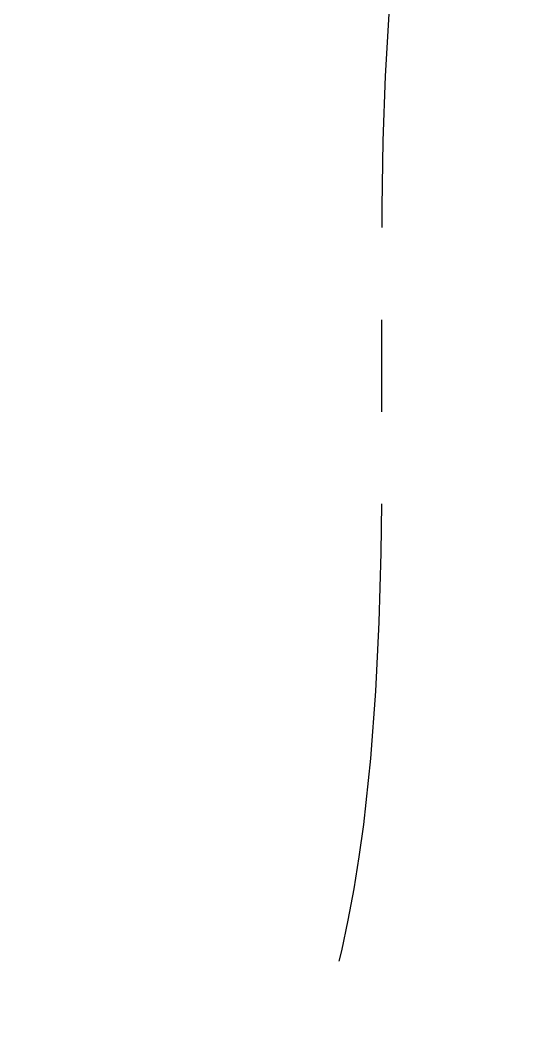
# Model space of a CAD drawing. Header units: millimetres. Extents: x 240 to 1080, y -29 to 565.
# Drawn here: x 393.1 to 406.21, y 149.33 to 175.6 of the extents above; entities that cross this region are included whole.
import ezdxf

# ---------------------------------------------------------------- set-up
doc = ezdxf.new("R2010")
doc.units = ezdxf.units.MM
doc.header["$LTSCALE"] = 0.75
doc.linetypes.add('CENTERX2', pattern=[101.6, 63.5, -12.7, 12.7, -12.7])
doc.layers.add('CENTER', color=1, linetype='CENTERX2')
doc.layers.add('DIM', color=3, linetype='Continuous')
doc.styles.get("Standard").update_dxf_attribs({"font": 'arial.ttf'})
doc.dimstyles.new('사본 ISO-25', dxfattribs={"dimtxt": 7, "dimasz": 7, "dimexe": 2.1, "dimexo": 2.1, "dimgap": 2, "dimtad": 1, "dimtih": 1, "dimtoh": 1, "dimdec": 1, "dimdsep": 46, "dimtxsty": 'Standard', "dimcen": 0, "dimclrd": 3, "dimclre": 3, "dimclrt": 4, "dimazin": 2, "dimtp": 0.1, "dimtm": 0.1, "dimtfac": 0.714286, "dimtdec": 1, "dimtmove": 0, "dimatfit": 3, "dimfxl": 1, "dimarcsym": 0})

msp = doc.modelspace()

# ---------------------------------------------------------------- linework, layer by layer
at = {"layer": 'CENTER', "ltscale": 0.25}
msp.add_spline([(425.699, 167.322, 0), (420.892, 183.889, 0), (408.913, 187.062, 0), (396.301, 142.73, 0), (382.608, 140.959, 0), (375.473, 167.981), (375.473, 178.537)], degree=3, dxfattribs=at)

# ---------------------------------------------------------------- leaders
at = {"layer": 'DIM'}
msp.add_leader([(379.842, 231.059), (379.842, 115.103), (405.638, 115.103)], dimstyle='사본 ISO-25', override={"dimasz": 4, "dimgap": 2, "dimtad": 0, "dimldrblk": 'Dot'}, dxfattribs=at)

doc.saveas('drawing.dxf')
